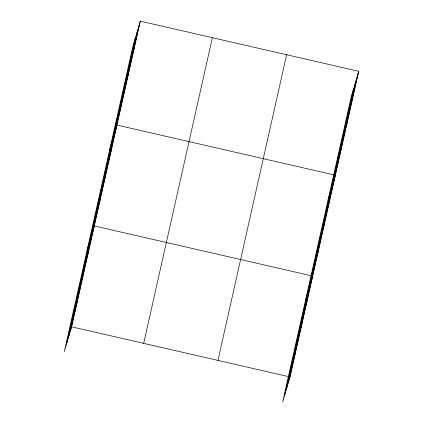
<?xml version="1.0" encoding="UTF-8"?>
<svg xmlns="http://www.w3.org/2000/svg" width="423" height="423" viewBox="0 0 423 423"><rect width="100%" height="100%" fill="white"/><g stroke="black" fill="none" stroke-linecap="round" stroke-linejoin="round"><path stroke-width="0.63" d="M66.459 344.348L135.143 38.689M68.69 336.771L137.375 31.106M70.853 329.411L139.537 23.751M140.304 21.15L132.975 46.044L64.291 351.703L71.619 326.815L140.304 21.15L358.709 71.297L290.025 376.956L282.696 401.85L351.381 96.185L358.709 71.297M143.693 343.36L212.378 37.7M217.951 360.412L286.635 54.747M284.864 394.495L353.549 88.83M287.09 386.913L355.78 81.253M289.258 379.558L357.943 73.893M133.7 49.729L134.466 47.133M127.862 75.712L128.629 73.11M122.025 101.694L122.786 99.093M109.626 149.969L116.949 125.076L335.354 175.217L328.031 200.111M110.519 152.893L111.286 150.292M104.851 178.109L105.618 175.508M99.188 203.326L99.95 200.729M86.958 250.839L94.287 225.945L311.423 275.796M87.852 253.763L88.619 251.162M82.184 278.979L82.95 276.378M76.521 304.195L77.282 301.594M352.105 99.876L352.872 97.274M346.268 125.858L347.029 123.257M340.43 151.836L341.192 149.24M328.925 203.035L329.686 200.439M323.257 228.256L324.023 225.655M317.588 253.472L318.355 250.871M305.364 300.98L312.687 276.087M306.257 303.904L307.024 301.308M300.589 329.12L301.356 326.524M294.926 354.342L295.688 351.74M71.619 326.815L290.025 376.956"/></g></svg>
